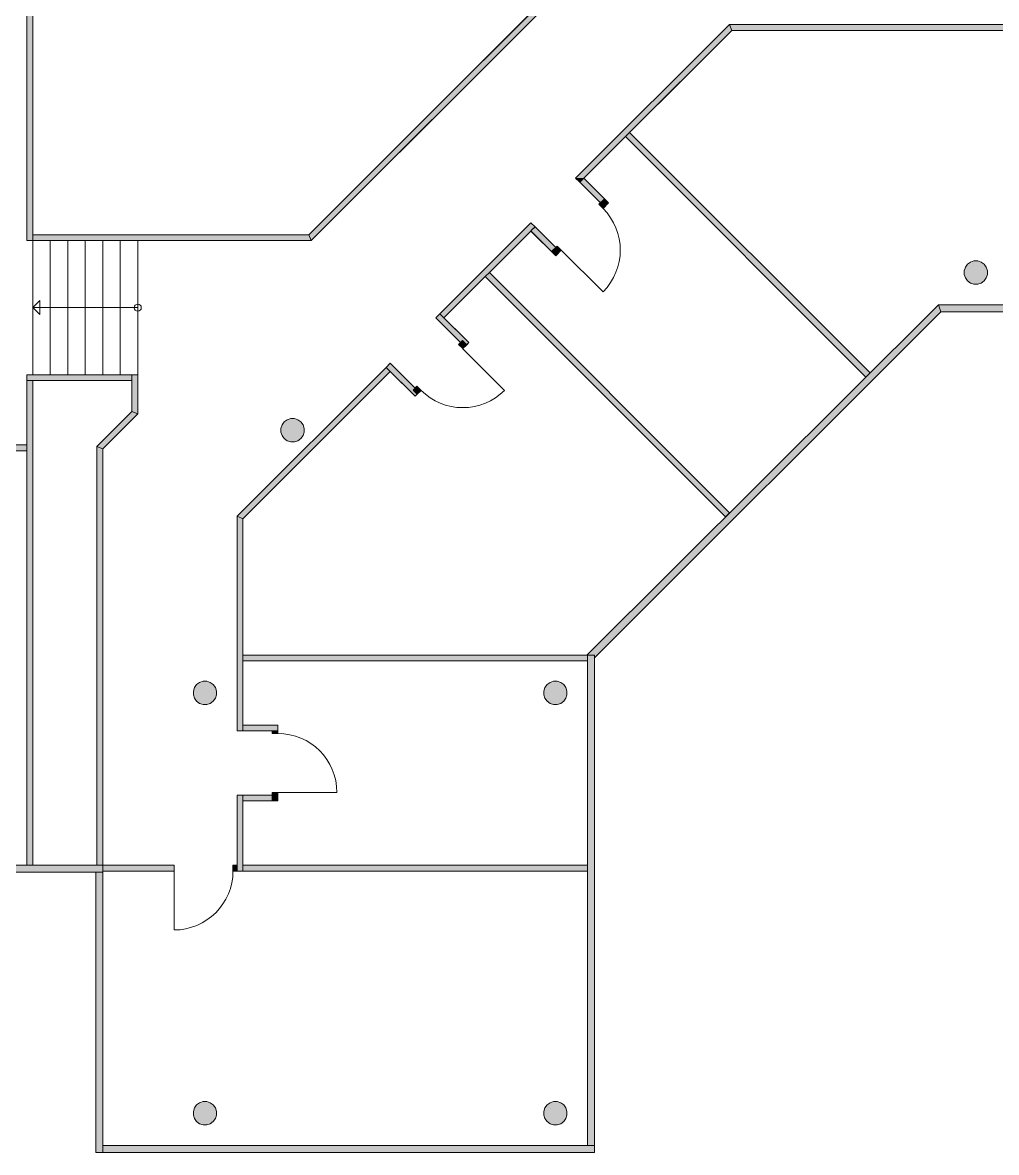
# Model space of a CAD drawing. Header units: inches. Extents: x 33931 to 204452, y 8264 to 159539.
# Drawn here: x 89298 to 105973, y 33444 to 52796 of the extents above; entities that cross this region are included whole.
import ezdxf

# ---------------------------------------------------------------- set-up
doc = ezdxf.new("R2010")
doc.units = ezdxf.units.IN
doc.header["$LTSCALE"] = 200
doc.header["$MEASUREMENT"] = 0
doc.linetypes.add('AUSGEZOGEN', pattern=[0])
doc.linetypes.add('Standardmuster', pattern=[0])
doc.layers.add('Grundebene', color=7, linetype='Continuous')

# ---------------------------------------------------------------- blocks, each defined once
blk = doc.blocks.new('COMPLEXOBJECT_68-35B3')
at = {"layer": 'Grundebene', "color": 18, "linetype": 'AUSGEZOGEN', "lineweight": 13, "true_color": 0x000000}
for points in [[(85870.957615, 45463.75), (87115.957615, 45463.75), (87115.957615, 45563.75), (85870.957615, 45563.75), (85870.957615, 45463.75)], [(89370.957615, 45563.75), (88125.957615, 45563.75), (88125.957615, 45463.75), (89370.957615, 45463.75), (89370.957615, 45563.75)]]:
    blk.add_lwpolyline(points, dxfattribs=at)
blk = doc.blocks.new('COMPLEXOBJECT_70-35BC')
at = {"layer": 'Grundebene', "color": 18, "linetype": 'AUSGEZOGEN', "lineweight": 13, "true_color": 0x000000}
for points in [[(91890.957615, 38363.75), (90670.957615, 38363.75), (90670.957615, 38263.75), (91890.957615, 38263.75), (91890.957615, 38363.75)], [(92970.957615, 38363.75), (92900.957615, 38363.75), (92900.957615, 38263.75), (92970.957615, 38263.75), (92970.957615, 38363.75)]]:
    blk.add_lwpolyline(points, dxfattribs=at)
blk = doc.blocks.new('COMPLEXOBJECT_99-3665')
at = {"layer": 'Grundebene', "color": 18, "linetype": 'AUSGEZOGEN', "lineweight": 13, "true_color": 0x000000}
for points in [[(93570.957615, 40663.75), (93570.957615, 40618.75), (93670.957615, 40618.75), (93670.957615, 40663.75), (93570.957615, 40663.75)], [(93570.957615, 39608.75), (93570.957615, 39463.75), (93670.957615, 39463.75), (93670.957615, 39608.75), (93570.957615, 39608.75)]]:
    blk.add_lwpolyline(points, dxfattribs=at)
blk = doc.blocks.new('COMPLEXOBJECT_102-3685')
at = {"layer": 'Grundebene', "color": 18, "linetype": 'AUSGEZOGEN', "lineweight": 13, "true_color": 0x000000}
for points in [[(99262.520045, 49779.53306), (99166.510785, 49683.52379), (99237.221465, 49612.81312), (99333.209505, 49708.80116), (99262.520045, 49779.53306)], [(98356.115435, 48873.12845), (98426.826115, 48802.41777), (98523.043615, 48898.63527), (98452.332935, 48969.34594), (98356.115435, 48873.12845)]]:
    blk.add_lwpolyline(points, dxfattribs=at)
blk = doc.blocks.new('COMPLEXOBJECT_107-36B7')
at = {"layer": 'Grundebene', "color": 18, "linetype": 'AUSGEZOGEN', "lineweight": 13, "true_color": 0x000000}
for points in [[(96832.316135, 47349.3938), (96765.077405, 47282.15508), (96835.788085, 47211.4444), (96903.005595, 47278.66191), (96832.316135, 47349.3938)], [(96054.626135, 46430.28245), (96121.610235, 46497.26655), (96050.899555, 46567.97723), (95983.915455, 46500.99312), (96054.626135, 46430.28245)]]:
    blk.add_lwpolyline(points, dxfattribs=at)
blk = doc.blocks.new('door-536D')
at = {"layer": 'Grundebene', "color": 18, "linetype": 'Standardmuster', "lineweight": 13, "true_color": 0x000000}
blk.add_line((98523, 48899), (99237, 48184), dxfattribs=at)
blk.add_arc((98523, 48899), 1010, 315, 45, dxfattribs=at)
blk = doc.blocks.new('door-5377')
at = {"layer": 'Grundebene', "color": 18, "linetype": 'Standardmuster', "lineweight": 13, "true_color": 0x000000}
blk.add_line((96836, 47211), (97550, 46497), dxfattribs=at)
blk.add_arc((96836, 47211), 1010, 225, 315, dxfattribs=at)
blk = doc.blocks.new('door-5381')
at = {"layer": 'Grundebene', "color": 18, "linetype": 'Standardmuster', "lineweight": 13, "true_color": 0x000000}
blk.add_line((93670.957615, 39608.75), (94680.957615, 39608.75), dxfattribs=at)
blk.add_arc((93670.957615, 39608.75), 1010, 0, 90, dxfattribs=at)
blk = doc.blocks.new('door-538B')
at = {"layer": 'Grundebene', "color": 18, "linetype": 'Standardmuster', "lineweight": 13, "true_color": 0x000000}
blk.add_line((91890.957615, 38263.75), (91890.957615, 37253.75), dxfattribs=at)
blk.add_arc((91890.957615, 38263.75), 1010, 270, 0, dxfattribs=at)

msp = doc.modelspace()

# ---------------------------------------------------------------- hatches: boundary and pattern name
at = {"layer": 'Grundebene', "true_color": 0x000000, "transparency": 33554687}
for points in [[(89370.957615, 49063.75), (89370.957615, 55134.46068), (89470.957615, 55093.03932), (89470.957615, 49063.75)], [(100270.957615, 55092.8334), (94241.462965, 49063.75), (94200.452255, 49163.75), (100170.957615, 55134.6666)], [(98767.906405, 50132.97977), (101400.255725, 52763.75), (101441.659505, 52663.75), (98909.327755, 50132.93734), (98837.948495, 50062.89564), (98908.680385, 50133.5851), (98767.906405, 50132.97977), (98837.948495, 50062.89564)], [(101400.255725, 52763.75), (106270.957615, 52763.75), (106270.957615, 52663.75), (101441.659505, 52663.75)], [(99690.969225, 50914.10992), (103809.751675, 46795.48415), (103738.902375, 46724.91209), (99620.237335, 50843.42046)], [(98908.680385, 50133.5851), (98837.948495, 50062.89564), (98767.906405, 50132.97977)], [(99191.809365, 49708.82237), (98837.948495, 50062.89564), (98908.680385, 50133.5851), (99262.520045, 49779.53306)], [(99166.510785, 49683.52379), (99262.520045, 49779.53306), (99333.209505, 49708.80116), (99237.221465, 49612.81312)], [(96443.103745, 47809.57171), (98002.566385, 49368.09886), (98072.566055, 49298.05717), (98001.844565, 49227.35689), (96513.793205, 47738.83982), (98002.523945, 49226.6775), (96443.103745, 47809.57171), (96513.793205, 47738.83982)], [(94241.462965, 49063.75), (89470.957615, 49063.75), (89470.957615, 49163.75), (94200.452255, 49163.75)], [(98001.844565, 49227.35689), (96513.793205, 47738.83982), (96443.103746, 47809.571711)], [(98426.804895, 48802.39656), (98001.844565, 49227.35689), (98037.210505, 49262.70162), (98072.565845, 49298.05696), (98426.804895, 48943.81791), (98356.115435, 48873.12845), (98426.826115, 48802.41777)], [(98426.826115, 48802.41777), (98356.115435, 48873.12845), (98452.332935, 48969.34594), (98523.043615, 48898.63527)], [(105589.411475, 48712.92448), (105652.503755, 48712.92448), (105712.508065, 48693.42789), (105763.550795, 48656.34318), (105800.635505, 48605.30046), (105820.132085, 48545.29614), (105820.132085, 48482.20386), (105800.635505, 48422.19955), (105763.550795, 48371.15682), (105712.508065, 48334.07211), (105652.503755, 48314.57553), (105589.411475, 48314.57553), (105529.407155, 48334.07211), (105478.364435, 48371.15682), (105441.279725, 48422.19955), (105421.783135, 48482.20386), (105421.783135, 48545.29614), (105441.279725, 48605.30046), (105478.364435, 48656.34318), (105529.407155, 48693.42789)], [(97291.843965, 48516.42384), (101405.037425, 44400.1799), (101334.188175, 44329.60789), (97221.112075, 48445.73438)], [(96796.960795, 47314.03846), (96372.371855, 47738.88225), (96443.103745, 47809.57171), (96938.371535, 47314.00664), (96867.650255, 47243.30657), (96903.005595, 47278.66191), (96832.316135, 47349.3938)], [(98959.035975, 41963.75), (104982.607085, 47963.75), (105020.957615, 47843.75), (99090.957615, 41913.75), (99090.957615, 41963.75)], [(104982.607085, 47963.75), (110750.957615, 47963.75), (110750.957615, 47843.75), (105020.957615, 47843.75)], [(96765.077405, 47282.15508), (96832.316135, 47349.3938), (96903.005595, 47278.66191), (96835.788085, 47211.4444)], [(92970.957615, 44339.50843), (95523.567955, 46890.58752), (95594.278635, 46819.87684), (93070.957615, 44298.0695)], [(96019.249575, 46394.9059), (95523.567955, 46890.58752), (95594.299845, 46961.27698), (96019.249575, 46536.32725), (95983.915455, 46500.99312), (96054.626125, 46430.28245)], [(89370.957615, 46763.75), (91170.957615, 46763.75), (91170.957615, 46663.75), (89370.957615, 46663.75)], [(89370.957615, 38363.75), (89370.957615, 46663.75), (89470.957615, 46663.75), (89470.957615, 38363.75)], [(91270.957615, 46763.75), (91270.957615, 46093.03932), (91170.957615, 46134.46068), (91170.957615, 46763.75)], [(96121.610235, 46497.26655), (96054.626135, 46430.28245), (95983.915455, 46500.99312), (96050.899555, 46567.97723)], [(91270.957615, 46093.03932), (90670.957615, 45493.03932), (90570.957615, 45534.46068), (91170.957615, 46134.46068)], [(93889.411475, 46012.92448), (93952.503755, 46012.92448), (94012.508065, 45993.42789), (94063.550795, 45956.34318), (94100.635505, 45905.30046), (94120.132085, 45845.29614), (94120.132085, 45782.20386), (94100.635505, 45722.19955), (94063.550795, 45671.15682), (94012.508065, 45634.07211), (93952.503755, 45614.57553), (93889.411475, 45614.57553), (93829.407155, 45634.07211), (93778.364435, 45671.15682), (93741.279725, 45722.19955), (93721.783135, 45782.20386), (93721.783135, 45845.29614), (93741.279725, 45905.30046), (93778.364435, 45956.34318), (93829.407155, 45993.42789)], [(88125.957615, 45563.75), (89370.957615, 45563.75), (89370.957615, 45463.75), (88125.957615, 45463.75)], [(90670.957615, 45493.03932), (90670.957615, 38363.75), (90570.957615, 38363.75), (90570.957615, 45534.46068)], [(92970.957615, 40663.75), (92970.957615, 44339.50843), (93070.957615, 44298.0695), (93070.957615, 40663.75)], [(93070.957615, 41963.75), (98970.957615, 41963.75), (98970.957615, 41863.75), (93070.957615, 41863.75)], [(98970.957615, 33563.75), (98970.957615, 41963.75), (99090.957615, 41963.75), (99090.957615, 33563.75)], [(92389.411475, 41512.92448), (92452.503755, 41512.92448), (92512.508065, 41493.42789), (92563.550795, 41456.34318), (92600.635505, 41405.30046), (92620.132085, 41345.29614), (92620.132085, 41282.20386), (92600.635505, 41222.19955), (92563.550795, 41171.15682), (92512.508065, 41134.07211), (92452.503755, 41114.57553), (92389.411475, 41114.57553), (92329.407155, 41134.07211), (92278.364435, 41171.15682), (92241.279725, 41222.19955), (92221.783135, 41282.20386), (92221.783135, 41345.29614), (92241.279725, 41405.30046), (92278.364435, 41456.34318), (92329.407155, 41493.42789)], [(98389.411475, 41512.92448), (98452.503755, 41512.92448), (98512.508065, 41493.42789), (98563.550795, 41456.34318), (98600.635505, 41405.30046), (98620.132085, 41345.29614), (98620.132085, 41282.20386), (98600.635505, 41222.19955), (98563.550795, 41171.15682), (98512.508065, 41134.07211), (98452.503755, 41114.57553), (98389.411475, 41114.57553), (98329.407155, 41134.07211), (98278.364435, 41171.15682), (98241.279725, 41222.19955), (98221.783135, 41282.20386), (98221.783135, 41345.29614), (98241.279725, 41405.30046), (98278.364435, 41456.34318), (98329.407155, 41493.42789)], [(93670.957615, 40663.75), (93070.957615, 40663.75), (93070.957615, 40763.75), (93670.957615, 40763.75)], [(93570.957615, 40618.75), (93570.957615, 40663.75), (93670.957615, 40663.75), (93670.957615, 40618.75)], [(92970.957615, 38263.75), (92970.957615, 39563.75), (93070.957615, 39563.75), (93070.957615, 38263.75)], [(93070.957615, 39563.75), (93570.957615, 39563.75), (93570.957615, 39463.75), (93070.957615, 39463.75)], [(93570.957615, 39463.75), (93570.957615, 39608.75), (93670.957615, 39608.75), (93670.957615, 39463.75)], [(77470.957615, 38363.75), (90670.957615, 38363.75), (90670.957615, 38243.75), (77470.957615, 38243.75)], [(90670.957615, 38363.75), (91890.957615, 38363.75), (91890.957615, 38263.75), (90670.957615, 38263.75)], [(92900.957615, 38363.75), (92970.957615, 38363.75), (92970.957615, 38263.75), (92900.957615, 38263.75)], [(98970.957615, 38263.75), (93070.957615, 38263.75), (93070.957615, 38363.75), (98970.957615, 38363.75)], [(90670.957615, 38243.75), (90670.957615, 33443.75), (90550.957615, 33443.75), (90550.957615, 38243.75)], [(92389.411475, 34312.92448), (92452.503755, 34312.92448), (92512.508065, 34293.42789), (92563.550795, 34256.34318), (92600.635505, 34205.30046), (92620.132085, 34145.29614), (92620.132085, 34082.20386), (92600.635505, 34022.19955), (92563.550795, 33971.15682), (92512.508065, 33934.07211), (92452.503755, 33914.57553), (92389.411475, 33914.57553), (92329.407155, 33934.07211), (92278.364435, 33971.15682), (92241.279725, 34022.19955), (92221.783135, 34082.20386), (92221.783135, 34145.29614), (92241.279725, 34205.30046), (92278.364435, 34256.34318), (92329.407155, 34293.42789)], [(98389.411475, 34312.92448), (98452.503755, 34312.92448), (98512.508065, 34293.42789), (98563.550795, 34256.34318), (98600.635505, 34205.30046), (98620.132085, 34145.29614), (98620.132085, 34082.20386), (98600.635505, 34022.19955), (98563.550795, 33971.15682), (98512.508065, 33934.07211), (98452.503755, 33914.57553), (98389.411475, 33914.57553), (98329.407155, 33934.07211), (98278.364435, 33971.15682), (98241.279725, 34022.19955), (98221.783135, 34082.20386), (98221.783135, 34145.29614), (98241.279725, 34205.30046), (98278.364435, 34256.34318), (98329.407155, 34293.42789)], [(90670.957615, 33563.75), (99090.957615, 33563.75), (99090.957615, 33443.75), (90670.957615, 33443.75)]]:
    msp.add_hatch(color=18, dxfattribs=at).paths.add_polyline_path(points, flags=0)

# ---------------------------------------------------------------- linework, layer by layer
at = {"layer": 'Grundebene', "color": 18, "linetype": 'AUSGEZOGEN', "lineweight": 13, "true_color": 0x000000}
for p, q in [((89370.957615, 55134.46068), (89370.957615, 49063.75)), ((89470.957615, 49163.75), (89470.957615, 55093.03932)), ((100170.957615, 55134.6666), (94200.452255, 49163.75)), ((94241.462965, 49063.75), (100270.957615, 55092.8334)), ((101400.255725, 52763.75), (98767.906405, 50132.97977)), ((99690.969225, 50914.10992), (101441.659505, 52663.75)), ((106270.957615, 52763.75), (101400.255725, 52763.75)), ((101441.659505, 52663.75), (106170.957615, 52663.75)), ((103809.751675, 46795.48415), (99690.969225, 50914.10992)), ((98909.327755, 50132.93734), (99620.237335, 50843.42046)), ((99620.237335, 50843.42046), (103738.902375, 46724.91209)), ((98767.906405, 50132.97977), (98837.948495, 50062.89564)), ((99262.520045, 49779.53306), (98909.327755, 50132.93734)), ((98837.948495, 50062.89564), (99191.809365, 49708.82237)), ((99333.209505, 49708.80116), (99262.520045, 49779.53306)), ((99237.221465, 49612.81312), (99166.510785, 49683.52379)), ((99191.809365, 49708.82237), (99166.510828, 49683.523833)), ((99166.510828, 49683.523833), (99237.221503, 49612.813158)), ((99237.221465, 49612.81312), (99333.209505, 49708.80116)), ((98002.566385, 49368.09886), (96443.103745, 47809.57171)), ((98072.566055, 49298.05717), (98002.566385, 49368.09886)), ((94200.452255, 49163.75), (89470.957615, 49163.75)), ((97291.843965, 48516.42384), (98002.523945, 49226.6775)), ((98001.844565, 49227.35689), (98072.566055, 49298.05717)), ((98037.210505, 49262.70162), (98001.844565, 49227.35689)), ((98002.523945, 49226.6775), (98426.804895, 48802.39656)), ((98072.565845, 49298.05696), (98037.210505, 49262.70162)), ((98426.804895, 48943.81791), (98072.565845, 49298.05696)), ((89370.957615, 49063.75), (89470.957615, 49063.75)), ((89470.957615, 49063.75), (94241.462965, 49063.75)), ((89470.957615, 46763.75), (89470.957615, 49063.75)), ((89470.957615, 49063.75), (89770.957615, 49063.75)), ((89770.957615, 49063.75), (89770.957615, 46763.75)), ((89770.957615, 49063.75), (90070.957615, 49063.75)), ((90070.957615, 49063.75), (90070.957615, 46763.75)), ((90070.957615, 49063.75), (90370.957615, 49063.75)), ((90370.957615, 49063.75), (90670.957615, 49063.75)), ((90370.957615, 49063.75), (90370.957615, 46763.75)), ((90670.957615, 49063.75), (90670.957615, 46763.75)), ((90670.957615, 49063.75), (90970.957615, 49063.75)), ((90970.957615, 49063.75), (90970.957615, 46763.75)), ((90970.957615, 49063.75), (91270.957615, 49063.75)), ((91270.957615, 49063.75), (91270.957615, 46763.75)), ((98452.332935, 48969.34594), (98426.804895, 48943.81791)), ((98452.332935, 48969.34594), (98523.043615, 48898.63527)), ((98523.043615, 48898.63527), (98452.33294, 48969.345945)), ((98426.804895, 48802.39656), (98426.826115, 48802.41777)), ((98426.826115, 48802.41777), (98523.043615, 48898.63527)), ((105441.279725, 48605.30046), (105421.783135, 48545.29614)), ((105478.364435, 48656.34318), (105441.279725, 48605.30046)), ((105529.407155, 48693.42789), (105478.364435, 48656.34318)), ((105589.411475, 48712.92448), (105529.407155, 48693.42789)), ((105652.503755, 48712.92448), (105589.411475, 48712.92448)), ((105712.508065, 48693.42789), (105652.503755, 48712.92448)), ((105763.550795, 48656.34318), (105712.508065, 48693.42789)), ((105800.635505, 48605.30046), (105763.550795, 48656.34318)), ((105820.132085, 48545.29614), (105800.635505, 48605.30046)), ((96513.793205, 47738.83982), (97221.112075, 48445.73438)), ((97221.112075, 48445.73438), (101334.188175, 44329.60789)), ((101405.037425, 44400.1799), (97291.843965, 48516.42384)), ((105421.783135, 48545.29614), (105421.783135, 48482.20386)), ((105421.783135, 48482.20386), (105441.279725, 48422.19955)), ((105441.279725, 48422.19955), (105478.364435, 48371.15682)), ((105763.550795, 48371.15682), (105800.635505, 48422.19955)), ((105800.635505, 48422.19955), (105820.132085, 48482.20386)), ((105820.132085, 48482.20386), (105820.132085, 48545.29614)), ((105478.364435, 48371.15682), (105529.407155, 48334.07211)), ((105529.407155, 48334.07211), (105589.411475, 48314.57553)), ((105589.411475, 48314.57553), (105652.503755, 48314.57553)), ((105652.503755, 48314.57553), (105712.508065, 48334.07211)), ((105712.508065, 48334.07211), (105763.550795, 48371.15682)), ((91270.957615, 47913.75), (89470.957615, 47913.75)), ((96443.103745, 47809.57171), (96372.371855, 47738.88225)), ((104982.607085, 47963.75), (98959.035975, 41963.75)), ((99090.957615, 41913.75), (105020.957615, 47843.75)), ((105020.957615, 47843.75), (104982.607085, 47963.75)), ((104982.607085, 47963.75), (105020.957615, 47843.75)), ((107370.957615, 47963.75), (104982.607085, 47963.75)), ((105020.957615, 47843.75), (107370.957615, 47843.75)), ((96372.371855, 47738.88225), (96796.960795, 47314.03846)), ((96938.371535, 47314.00664), (96513.793205, 47738.83982)), ((96796.960795, 47314.03846), (96765.077405, 47282.15508)), ((96835.788085, 47211.4444), (96765.077405, 47282.15508)), ((96835.788085, 47211.4444), (96765.077405, 47282.15508)), ((96867.650255, 47243.30657), (96903.010895, 47278.6566)), ((96903.010895, 47278.6566), (96938.371535, 47314.00664)), ((95523.567955, 46890.58752), (92970.957615, 44339.50843)), ((95594.299845, 46961.27698), (95523.567955, 46890.58752)), ((96019.249575, 46536.32725), (95594.299845, 46961.27698)), ((89370.957615, 46763.75), (89370.957615, 46663.75)), ((91170.957615, 46763.75), (89370.957615, 46763.75)), ((89370.957615, 46663.75), (89370.957615, 45563.75)), ((89770.957615, 46763.75), (89470.957615, 46763.75)), ((89470.957615, 46663.75), (91170.957615, 46663.75)), ((89470.957615, 38363.75), (89470.957615, 46663.75)), ((90070.957615, 46763.75), (89770.957615, 46763.75)), ((90370.957615, 46763.75), (90070.957615, 46763.75)), ((90670.957615, 46763.75), (90370.957615, 46763.75)), ((90970.957615, 46763.75), (90670.957615, 46763.75)), ((91270.957615, 46763.75), (90970.957615, 46763.75)), ((91270.957615, 46763.75), (91170.957615, 46763.75)), ((91170.957615, 46663.75), (91170.957615, 46134.46068)), ((91270.957615, 46093.03932), (91270.957615, 46763.75)), ((93070.957615, 44298.0695), (95594.278635, 46819.87684)), ((95594.278635, 46819.87684), (96019.249575, 46394.9059)), ((103738.902375, 46724.91209), (103809.751675, 46795.48415)), ((96050.899555, 46567.97723), (96121.610235, 46497.26655)), ((96050.899583, 46567.977258), (96121.610263, 46497.266578)), ((96054.626135, 46430.28245), (96121.610235, 46497.26655)), ((96019.249575, 46394.9059), (96054.626125, 46430.28245)), ((91170.957615, 46134.46068), (90570.957615, 45534.46068)), ((90670.957615, 45493.03932), (91270.957615, 46093.03932)), ((93741.279725, 45905.30046), (93721.783135, 45845.29614)), ((93778.364435, 45956.34318), (93741.279725, 45905.30046)), ((93829.407155, 45993.42789), (93778.364435, 45956.34318)), ((93889.411475, 46012.92448), (93829.407155, 45993.42789)), ((93952.503755, 46012.92448), (93889.411475, 46012.92448)), ((94012.508065, 45993.42789), (93952.503755, 46012.92448)), ((94063.550795, 45956.34318), (94012.508065, 45993.42789)), ((94100.635505, 45905.30046), (94063.550795, 45956.34318)), ((94120.132085, 45845.29614), (94100.635505, 45905.30046)), ((93721.783135, 45845.29614), (93721.783135, 45782.20386)), ((93721.783135, 45782.20386), (93741.279725, 45722.19955)), ((93741.279725, 45722.19955), (93778.364435, 45671.15682)), ((94063.550795, 45671.15682), (94100.635505, 45722.19955)), ((94100.635505, 45722.19955), (94120.132085, 45782.20386)), ((94120.132085, 45782.20386), (94120.132085, 45845.29614)), ((89370.957615, 45563.75), (88125.957615, 45563.75)), ((90570.957615, 45534.46068), (90570.957615, 38363.75)), ((90670.957615, 38363.75), (90670.957615, 45493.03932)), ((93778.364435, 45671.15682), (93829.407155, 45634.07211)), ((93829.407155, 45634.07211), (93889.411475, 45614.57553)), ((93889.411475, 45614.57553), (93952.503755, 45614.57553)), ((93952.503755, 45614.57553), (94012.508065, 45634.07211)), ((94012.508065, 45634.07211), (94063.550795, 45671.15682)), ((88125.957615, 45463.75), (89370.957615, 45463.75)), ((89370.957615, 45463.75), (89370.957615, 38363.75)), ((92970.957615, 44339.50843), (92970.957615, 40663.75)), ((101334.188175, 44329.60789), (101405.037425, 44400.1799)), ((93070.957615, 41963.75), (93070.957615, 44298.0695)), ((98970.957615, 41963.75), (93070.957615, 41963.75)), ((93070.957615, 40763.75), (93070.957615, 41863.75)), ((93070.957615, 41863.75), (98970.957615, 41863.75)), ((98959.035975, 41963.75), (99090.957615, 41963.75)), ((98970.957615, 41863.75), (98970.957615, 41963.75)), ((98970.957615, 41963.75), (98970.957615, 33563.75)), ((99090.957615, 41963.75), (98970.957615, 41963.75)), ((99090.957615, 33563.75), (99090.957615, 41963.75)), ((99090.957615, 41963.75), (99090.957615, 41913.75)), ((92278.364435, 41456.34318), (92241.279725, 41405.30046)), ((92329.407155, 41493.42789), (92278.364435, 41456.34318)), ((92389.411475, 41512.92448), (92329.407155, 41493.42789)), ((92452.503755, 41512.92448), (92389.411475, 41512.92448)), ((92512.508065, 41493.42789), (92452.503755, 41512.92448)), ((92563.550795, 41456.34318), (92512.508065, 41493.42789)), ((92600.635505, 41405.30046), (92563.550795, 41456.34318)), ((98278.364435, 41456.34318), (98241.279725, 41405.30046)), ((98329.407155, 41493.42789), (98278.364435, 41456.34318)), ((98389.411475, 41512.92448), (98329.407155, 41493.42789)), ((98452.503755, 41512.92448), (98389.411475, 41512.92448)), ((98512.508065, 41493.42789), (98452.503755, 41512.92448)), ((98563.550795, 41456.34318), (98512.508065, 41493.42789)), ((98600.635505, 41405.30046), (98563.550795, 41456.34318)), ((92241.279725, 41405.30046), (92221.783135, 41345.29614)), ((92221.783135, 41345.29614), (92221.783135, 41282.20386)), ((92221.783135, 41282.20386), (92241.279725, 41222.19955)), ((92241.279725, 41222.19955), (92278.364435, 41171.15682)), ((92563.550795, 41171.15682), (92600.635505, 41222.19955)), ((92620.132085, 41345.29614), (92600.635505, 41405.30046)), ((92600.635505, 41222.19955), (92620.132085, 41282.20386)), ((92620.132085, 41282.20386), (92620.132085, 41345.29614)), ((98241.279725, 41405.30046), (98221.783135, 41345.29614)), ((98221.783135, 41345.29614), (98221.783135, 41282.20386)), ((98221.783135, 41282.20386), (98241.279725, 41222.19955)), ((98241.279725, 41222.19955), (98278.364435, 41171.15682)), ((98563.550795, 41171.15682), (98600.635505, 41222.19955)), ((98620.132085, 41345.29614), (98600.635505, 41405.30046)), ((98600.635505, 41222.19955), (98620.132085, 41282.20386)), ((98620.132085, 41282.20386), (98620.132085, 41345.29614)), ((92278.364435, 41171.15682), (92329.407155, 41134.07211)), ((92329.407155, 41134.07211), (92389.411475, 41114.57553)), ((92389.411475, 41114.57553), (92452.503755, 41114.57553)), ((92452.503755, 41114.57553), (92512.508065, 41134.07211)), ((92512.508065, 41134.07211), (92563.550795, 41171.15682)), ((98278.364435, 41171.15682), (98329.407155, 41134.07211)), ((98329.407155, 41134.07211), (98389.411475, 41114.57553)), ((98389.411475, 41114.57553), (98452.503755, 41114.57553)), ((98452.503755, 41114.57553), (98512.508065, 41134.07211)), ((98512.508065, 41134.07211), (98563.550795, 41171.15682)), ((92970.957615, 40663.75), (93070.957615, 40663.75)), ((93670.957615, 40763.75), (93070.957615, 40763.75)), ((93070.957615, 40663.75), (93570.957615, 40663.75)), ((93570.957615, 40663.75), (93570.957615, 40618.75)), ((93670.957615, 40663.75), (93670.957615, 40763.75)), ((93670.957615, 40618.75), (93670.957615, 40663.75)), ((93670.957615, 40618.75), (93570.957615, 40618.75)), ((93570.957615, 40618.75), (93670.957615, 40618.75)), ((93070.957615, 39563.75), (92970.957615, 39563.75)), ((92970.957615, 39563.75), (92970.957615, 38363.75)), ((93570.957615, 39563.75), (93070.957615, 39563.75)), ((93570.957615, 39608.75), (93570.957615, 39563.75)), ((93570.957615, 39608.75), (93670.957615, 39608.75)), ((93670.957615, 39608.75), (93570.957615, 39608.75)), ((93670.957615, 39463.75), (93670.957615, 39608.75)), ((93070.957615, 38363.75), (93070.957615, 39463.75)), ((93070.957615, 39463.75), (93570.957615, 39463.75)), ((93570.957615, 39463.75), (93670.957615, 39463.75)), ((89370.957615, 38363.75), (77470.957615, 38363.75)), ((90670.957615, 38363.75), (89370.957615, 38363.75)), ((89370.957615, 38363.75), (89470.957615, 38363.75)), ((90570.957615, 38363.75), (90670.957615, 38363.75)), ((90670.957615, 38243.75), (90670.957615, 38363.75)), ((90670.957615, 38363.75), (90670.957615, 38263.75)), ((91890.957615, 38363.75), (90670.957615, 38363.75)), ((91890.957615, 38363.75), (91890.957615, 38263.75)), ((91890.957615, 38263.75), (91890.957615, 38363.75)), ((92900.957615, 38263.75), (92900.957615, 38363.75)), ((92970.957615, 38363.75), (92900.957615, 38363.75)), ((92900.957615, 38363.75), (92900.957615, 38263.75)), ((98970.957615, 38363.75), (93070.957615, 38363.75)), ((98970.957615, 38263.75), (98970.957615, 38363.75)), ((77470.957615, 38243.75), (89370.957615, 38243.75)), ((89370.957615, 38243.75), (90670.957615, 38243.75)), ((90550.957615, 38243.75), (90550.957615, 33443.75)), ((90670.957615, 38243.75), (90550.957615, 38243.75)), ((90670.957615, 38263.75), (91890.957615, 38263.75)), ((90670.957615, 33443.75), (90670.957615, 38243.75)), ((92900.957615, 38263.75), (92970.957615, 38263.75)), ((92970.957615, 38263.75), (93070.957615, 38263.75)), ((93070.957615, 38263.75), (98970.957615, 38263.75)), ((92278.364435, 34256.34318), (92241.279725, 34205.30046)), ((92329.407155, 34293.42789), (92278.364435, 34256.34318)), ((92389.411475, 34312.92448), (92329.407155, 34293.42789)), ((92452.503755, 34312.92448), (92389.411475, 34312.92448)), ((92512.508065, 34293.42789), (92452.503755, 34312.92448)), ((92563.550795, 34256.34318), (92512.508065, 34293.42789)), ((92600.635505, 34205.30046), (92563.550795, 34256.34318)), ((98278.364435, 34256.34318), (98241.279725, 34205.30046)), ((98329.407155, 34293.42789), (98278.364435, 34256.34318)), ((98389.411475, 34312.92448), (98329.407155, 34293.42789)), ((98452.503755, 34312.92448), (98389.411475, 34312.92448)), ((98512.508065, 34293.42789), (98452.503755, 34312.92448)), ((98563.550795, 34256.34318), (98512.508065, 34293.42789)), ((98600.635505, 34205.30046), (98563.550795, 34256.34318)), ((92241.279725, 34205.30046), (92221.783135, 34145.29614)), ((92221.783135, 34145.29614), (92221.783135, 34082.20386)), ((92221.783135, 34082.20386), (92241.279725, 34022.19955)), ((92620.132085, 34145.29614), (92600.635505, 34205.30046)), ((92600.635505, 34022.19955), (92620.132085, 34082.20386)), ((92620.132085, 34082.20386), (92620.132085, 34145.29614)), ((98241.279725, 34205.30046), (98221.783135, 34145.29614)), ((98221.783135, 34145.29614), (98221.783135, 34082.20386)), ((98221.783135, 34082.20386), (98241.279725, 34022.19955)), ((98620.132085, 34145.29614), (98600.635505, 34205.30046)), ((98600.635505, 34022.19955), (98620.132085, 34082.20386)), ((98620.132085, 34082.20386), (98620.132085, 34145.29614)), ((92241.279725, 34022.19955), (92278.364435, 33971.15682)), ((92278.364435, 33971.15682), (92329.407155, 33934.07211)), ((92329.407155, 33934.07211), (92389.411475, 33914.57553)), ((92389.411475, 33914.57553), (92452.503755, 33914.57553)), ((92452.503755, 33914.57553), (92512.508065, 33934.07211)), ((92512.508065, 33934.07211), (92563.550795, 33971.15682)), ((92563.550795, 33971.15682), (92600.635505, 34022.19955)), ((98241.279725, 34022.19955), (98278.364435, 33971.15682)), ((98278.364435, 33971.15682), (98329.407155, 33934.07211)), ((98329.407155, 33934.07211), (98389.411475, 33914.57553)), ((98389.411475, 33914.57553), (98452.503755, 33914.57553)), ((98452.503755, 33914.57553), (98512.508065, 33934.07211)), ((98512.508065, 33934.07211), (98563.550795, 33971.15682)), ((98563.550795, 33971.15682), (98600.635505, 34022.19955)), ((90670.957615, 33563.75), (90670.957615, 33443.75)), ((99090.957615, 33563.75), (90670.957615, 33563.75)), ((98970.957615, 33563.75), (99090.957615, 33563.75)), ((99090.957615, 33443.75), (99090.957615, 33563.75)), ((90550.957615, 33443.75), (90670.957615, 33443.75)), ((90670.957615, 33443.75), (99090.957615, 33443.75))]:
    msp.add_line(p, q, dxfattribs=at)
for points in [[(89370.957615, 55134.46068), (89370.957615, 49063.75), (89470.957615, 49063.75), (89470.957615, 55093.03932), (89370.957615, 55134.46068)], [(94241.462965, 49063.75), (100270.957615, 55092.8334), (100170.957615, 55134.6666), (94200.452255, 49163.75), (94241.462965, 49063.75)], [(101400.255725, 52763.75), (98767.906405, 50132.97977), (98837.948495, 50062.89564), (98908.680385, 50133.5851), (98909.327755, 50132.93734), (101441.659505, 52663.75), (101400.255725, 52763.75)], [(106270.957615, 52763.75), (101400.255725, 52763.75), (101441.659505, 52663.75), (106270.957615, 52663.75), (106270.957615, 52763.75)], [(103809.751675, 46795.48415), (99690.969225, 50914.10992), (99620.237335, 50843.42046), (103738.902375, 46724.91209), (103809.751675, 46795.48415)], [(98837.948495, 50062.89564), (99191.809365, 49708.82237), (99262.520045, 49779.53306), (98908.680385, 50133.5851), (98837.948495, 50062.89564)], [(99262.520045, 49779.53306), (99166.510785, 49683.52379), (99237.221465, 49612.81312), (99333.209505, 49708.80116), (99262.520045, 49779.53306)], [(98002.566385, 49368.09886), (96443.103745, 47809.57171), (96513.793205, 47738.83982), (98002.523945, 49226.6775), (98001.844565, 49227.35689), (98072.566055, 49298.05717), (98002.566385, 49368.09886)], [(89470.957615, 49063.75), (94241.462965, 49063.75), (94200.452255, 49163.75), (89470.957615, 49163.75), (89470.957615, 49063.75)], [(98001.844565, 49227.35689), (98426.804895, 48802.39656), (98426.826115, 48802.41777), (98356.115435, 48873.12845), (98426.804895, 48943.81791), (98072.565845, 49298.05696), (98037.210505, 49262.70162), (98001.844565, 49227.35689)], [(98356.115435, 48873.12845), (98426.826115, 48802.41777), (98523.043615, 48898.63527), (98452.332935, 48969.34594), (98356.115435, 48873.12845)], [(105652.503755, 48712.92448), (105589.411475, 48712.92448), (105529.407155, 48693.42789), (105478.364435, 48656.34318), (105441.279725, 48605.30046), (105421.783135, 48545.29614), (105421.783135, 48482.20386), (105441.279725, 48422.19955), (105478.364435, 48371.15682), (105529.407155, 48334.07211), (105589.411475, 48314.57553), (105652.503755, 48314.57553), (105712.508065, 48334.07211), (105763.550795, 48371.15682), (105800.635505, 48422.19955), (105820.132085, 48482.20386), (105820.132085, 48545.29614), (105800.635505, 48605.30046), (105763.550795, 48656.34318), (105712.508065, 48693.42789), (105652.503755, 48712.92448)], [(101405.037425, 44400.1799), (97291.843965, 48516.42384), (97221.112075, 48445.73438), (101334.188175, 44329.60789), (101405.037425, 44400.1799)], [(89470.957615, 47913.75), (89590.957615, 47793.75), (89590.957615, 48033.75), (89470.957615, 47913.75)], [(96372.371855, 47738.88225), (96796.960795, 47314.03846), (96832.316135, 47349.3938), (96903.005595, 47278.66191), (96867.650255, 47243.30657), (96938.371535, 47314.00664), (96443.103745, 47809.57171), (96372.371855, 47738.88225)], [(104982.607085, 47963.75), (98959.035975, 41963.75), (99090.957615, 41963.75), (99090.957615, 41913.75), (105020.957615, 47843.75), (104982.607085, 47963.75)], [(110750.957615, 47963.75), (104982.607085, 47963.75), (105020.957615, 47843.75), (110750.957615, 47843.75), (110750.957615, 47963.75)], [(96832.316135, 47349.3938), (96765.077405, 47282.15508), (96835.788085, 47211.4444), (96903.005595, 47278.66191), (96832.316135, 47349.3938)], [(95523.567955, 46890.58752), (92970.957615, 44339.50843), (93070.957615, 44298.0695), (95594.278635, 46819.87684), (95523.567955, 46890.58752)], [(95523.567955, 46890.58752), (96019.249575, 46394.9059), (96054.626125, 46430.28245), (95983.915455, 46500.99312), (96019.249575, 46536.32725), (95594.299845, 46961.27698), (95523.567955, 46890.58752)], [(91170.957615, 46763.75), (89370.957615, 46763.75), (89370.957615, 46663.75), (91170.957615, 46663.75), (91170.957615, 46763.75)], [(89370.957615, 46663.75), (89370.957615, 38363.75), (89470.957615, 38363.75), (89470.957615, 46663.75), (89370.957615, 46663.75)], [(91270.957615, 46093.03932), (91270.957615, 46763.75), (91170.957615, 46763.75), (91170.957615, 46134.46068), (91270.957615, 46093.03932)], [(96054.626135, 46430.28245), (96121.610235, 46497.26655), (96050.899555, 46567.97723), (95983.915455, 46500.99312), (96054.626135, 46430.28245)], [(90670.957615, 45493.03932), (91270.957615, 46093.03932), (91170.957615, 46134.46068), (90570.957615, 45534.46068), (90670.957615, 45493.03932)], [(93952.503755, 46012.92448), (93889.411475, 46012.92448), (93829.407155, 45993.42789), (93778.364435, 45956.34318), (93741.279725, 45905.30046), (93721.783135, 45845.29614), (93721.783135, 45782.20386), (93741.279725, 45722.19955), (93778.364435, 45671.15682), (93829.407155, 45634.07211), (93889.411475, 45614.57553), (93952.503755, 45614.57553), (94012.508065, 45634.07211), (94063.550795, 45671.15682), (94100.635505, 45722.19955), (94120.132085, 45782.20386), (94120.132085, 45845.29614), (94100.635505, 45905.30046), (94063.550795, 45956.34318), (94012.508065, 45993.42789), (93952.503755, 46012.92448)], [(89370.957615, 45563.75), (88125.957615, 45563.75), (88125.957615, 45463.75), (89370.957615, 45463.75), (89370.957615, 45563.75)], [(90670.957615, 38363.75), (90670.957615, 45493.03932), (90570.957615, 45534.46068), (90570.957615, 38363.75), (90670.957615, 38363.75)], [(92970.957615, 44339.50843), (92970.957615, 40663.75), (93070.957615, 40663.75), (93070.957615, 44298.0695), (92970.957615, 44339.50843)], [(98970.957615, 41963.75), (93070.957615, 41963.75), (93070.957615, 41863.75), (98970.957615, 41863.75), (98970.957615, 41963.75)], [(98970.957615, 41963.75), (98970.957615, 33563.75), (99090.957615, 33563.75), (99090.957615, 41963.75), (98970.957615, 41963.75)], [(92452.503755, 41512.92448), (92389.411475, 41512.92448), (92329.407155, 41493.42789), (92278.364435, 41456.34318), (92241.279725, 41405.30046), (92221.783135, 41345.29614), (92221.783135, 41282.20386), (92241.279725, 41222.19955), (92278.364435, 41171.15682), (92329.407155, 41134.07211), (92389.411475, 41114.57553), (92452.503755, 41114.57553), (92512.508065, 41134.07211), (92563.550795, 41171.15682), (92600.635505, 41222.19955), (92620.132085, 41282.20386), (92620.132085, 41345.29614), (92600.635505, 41405.30046), (92563.550795, 41456.34318), (92512.508065, 41493.42789), (92452.503755, 41512.92448)], [(98452.503755, 41512.92448), (98389.411475, 41512.92448), (98329.407155, 41493.42789), (98278.364435, 41456.34318), (98241.279725, 41405.30046), (98221.783135, 41345.29614), (98221.783135, 41282.20386), (98241.279725, 41222.19955), (98278.364435, 41171.15682), (98329.407155, 41134.07211), (98389.411475, 41114.57553), (98452.503755, 41114.57553), (98512.508065, 41134.07211), (98563.550795, 41171.15682), (98600.635505, 41222.19955), (98620.132085, 41282.20386), (98620.132085, 41345.29614), (98600.635505, 41405.30046), (98563.550795, 41456.34318), (98512.508065, 41493.42789), (98452.503755, 41512.92448)], [(93070.957615, 40663.75), (93670.957615, 40663.75), (93670.957615, 40763.75), (93070.957615, 40763.75), (93070.957615, 40663.75)], [(93570.957615, 40663.75), (93570.957615, 40618.75), (93670.957615, 40618.75), (93670.957615, 40663.75), (93570.957615, 40663.75)], [(92970.957615, 39563.75), (92970.957615, 38263.75), (93070.957615, 38263.75), (93070.957615, 39563.75), (92970.957615, 39563.75)], [(93570.957615, 39563.75), (93070.957615, 39563.75), (93070.957615, 39463.75), (93570.957615, 39463.75), (93570.957615, 39563.75)], [(93570.957615, 39608.75), (93570.957615, 39463.75), (93670.957615, 39463.75), (93670.957615, 39608.75), (93570.957615, 39608.75)], [(90670.957615, 38363.75), (77470.957615, 38363.75), (77470.957615, 38243.75), (90670.957615, 38243.75), (90670.957615, 38363.75)], [(91890.957615, 38363.75), (90670.957615, 38363.75), (90670.957615, 38263.75), (91890.957615, 38263.75), (91890.957615, 38363.75)], [(92970.957615, 38363.75), (92900.957615, 38363.75), (92900.957615, 38263.75), (92970.957615, 38263.75), (92970.957615, 38363.75)], [(93070.957615, 38263.75), (98970.957615, 38263.75), (98970.957615, 38363.75), (93070.957615, 38363.75), (93070.957615, 38263.75)], [(90670.957615, 33443.75), (90670.957615, 38243.75), (90550.957615, 38243.75), (90550.957615, 33443.75), (90670.957615, 33443.75)], [(92452.503755, 34312.92448), (92389.411475, 34312.92448), (92329.407155, 34293.42789), (92278.364435, 34256.34318), (92241.279725, 34205.30046), (92221.783135, 34145.29614), (92221.783135, 34082.20386), (92241.279725, 34022.19955), (92278.364435, 33971.15682), (92329.407155, 33934.07211), (92389.411475, 33914.57553), (92452.503755, 33914.57553), (92512.508065, 33934.07211), (92563.550795, 33971.15682), (92600.635505, 34022.19955), (92620.132085, 34082.20386), (92620.132085, 34145.29614), (92600.635505, 34205.30046), (92563.550795, 34256.34318), (92512.508065, 34293.42789), (92452.503755, 34312.92448)], [(98452.503755, 34312.92448), (98389.411475, 34312.92448), (98329.407155, 34293.42789), (98278.364435, 34256.34318), (98241.279725, 34205.30046), (98221.783135, 34145.29614), (98221.783135, 34082.20386), (98241.279725, 34022.19955), (98278.364435, 33971.15682), (98329.407155, 33934.07211), (98389.411475, 33914.57553), (98452.503755, 33914.57553), (98512.508065, 33934.07211), (98563.550795, 33971.15682), (98600.635505, 34022.19955), (98620.132085, 34082.20386), (98620.132085, 34145.29614), (98600.635505, 34205.30046), (98563.550795, 34256.34318), (98512.508065, 34293.42789), (98452.503755, 34312.92448)], [(99090.957615, 33563.75), (90670.957615, 33563.75), (90670.957615, 33443.75), (99090.957615, 33443.75), (99090.957615, 33563.75)]]:
    msp.add_lwpolyline(points, dxfattribs=at)
msp.add_circle((91270.957615, 47913.75), 60, dxfattribs=at)

# ---------------------------------------------------------------- block references
at = {"layer": 'Grundebene'}
for name in ['COMPLEXOBJECT_102-3685', 'door-536D', 'COMPLEXOBJECT_107-36B7', 'door-5377', 'COMPLEXOBJECT_68-35B3', 'COMPLEXOBJECT_99-3665', 'door-5381', 'COMPLEXOBJECT_70-35BC', 'door-538B']:
    msp.add_blockref(name, (0, 0), dxfattribs=at)

doc.saveas('drawing.dxf')
